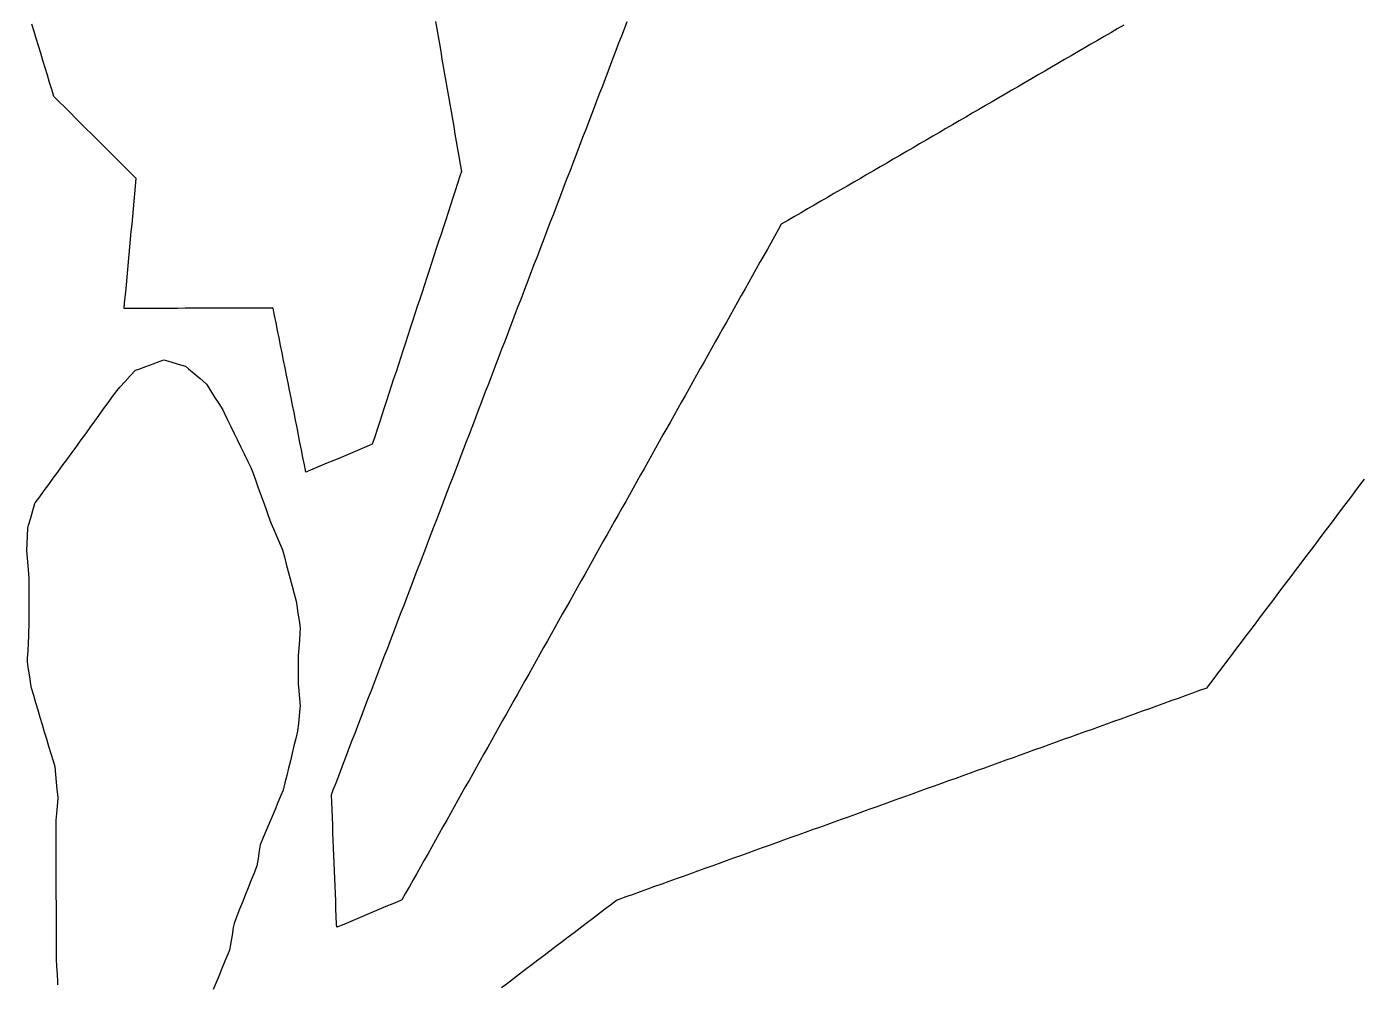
# Model space of a CAD drawing. Header units: millimetres. Extents: x 230 to 3347, y 514 to 5196.
# Drawn here: x 2327.7 to 2503.1, y 4179.4 to 4305.1 of the extents above; entities that cross this region are included whole.
import ezdxf

# ---------------------------------------------------------------- set-up
doc = ezdxf.new("R2010")
doc.units = ezdxf.units.MM
for name, color, linetype in [('ALL_HOLES', 1, 'Continuous'), ('ALL_ISLANDS', 7, 'Continuous'), ('OUTLINE_ISLAND_01', 7, 'Continuous'), ('OUTLINE_ISLAND_01_HOLE_283', 1, 'Continuous')]:
    doc.layers.add(name, color=color, linetype=linetype)

msp = doc.modelspace()

# ---------------------------------------------------------------- linework, layer by layer
at = {"layer": 'ALL_HOLES'}
msp.add_lwpolyline([(2331.8078, 4179.2872), (2331.7857, 4179.6719), (2331.7281, 4180.6702), (2331.6706, 4181.6685), (2331.6131, 4182.6669), (2331.6126, 4182.9109), (2331.6102, 4183.9109), (2331.6078, 4184.9109), (2331.6055, 4185.9109), (2331.6031, 4186.9109), (2331.6007, 4187.9109), (2331.5984, 4188.9109), (2331.596, 4189.9109), (2331.5937, 4190.9109), (2331.5913, 4191.9109), (2331.5889, 4192.9109), (2331.5866, 4193.9109), (2331.5842, 4194.9109), (2331.5818, 4195.9109), (2331.5795, 4196.9109), (2331.5771, 4197.9109), (2331.5747, 4198.9109), (2331.5724, 4199.9109), (2331.57, 4200.9109), (2331.6476, 4201.7598), (2331.7385, 4202.7557), (2331.8295, 4203.7515), (2331.8136, 4203.9132), (2331.716, 4204.9085), (2331.6184, 4205.9037), (2331.5207, 4206.8989), (2331.4231, 4207.8941), (2331.2006, 4208.642), (2330.9155, 4209.6005), (2330.6304, 4210.559), (2330.3453, 4211.5175), (2330.0602, 4212.476), (2329.7751, 4213.4345), (2329.4899, 4214.393), (2329.2048, 4215.3515), (2328.9197, 4216.31), (2328.6346, 4217.2685), (2328.3495, 4218.2269), (2328.2681, 4218.7324), (2328.1092, 4219.7197), (2327.9503, 4220.707), (2327.7914, 4221.6943), (2327.8202, 4222.1585), (2327.8819, 4223.1566), (2327.9436, 4224.1547), (2328.0054, 4225.1528), (2328.0073, 4225.555), (2328.0121, 4226.555), (2328.017, 4227.555), (2328.0218, 4228.5549), (2328.0266, 4229.5549), (2328.0314, 4230.5549), (2328.0363, 4231.5549), (2328.0411, 4232.5549), (2327.9748, 4233.3026), (2327.8866, 4234.2987), (2327.7983, 4235.2948), (2327.71, 4236.2909), (2327.7542, 4237.2491), (2327.8001, 4238.2481), (2327.8461, 4239.247), (2327.9543, 4239.6189), (2328.2336, 4240.5791), (2328.5129, 4241.5393), (2328.7922, 4242.4995), (2328.8374, 4242.5614), (2329.4272, 4243.3689), (2330.0171, 4244.1764), (2330.6069, 4244.9839), (2331.1968, 4245.7914), (2331.7866, 4246.5989), (2332.3765, 4247.4065), (2332.9663, 4248.214), (2333.5562, 4249.0215), (2334.146, 4249.829), (2334.2877, 4250.0253), (2334.8729, 4250.8362), (2335.4581, 4251.6471), (2336.0433, 4252.458), (2336.6285, 4253.2689), (2337.2137, 4254.0798), (2337.7989, 4254.8907), (2338.3841, 4255.7015), (2338.9693, 4256.5124), (2339.5545, 4257.3233), (2339.9459, 4257.7519), (2340.6203, 4258.4903), (2341.2947, 4259.2287), (2341.969, 4259.9671), (2342.4185, 4260.1357), (2343.3548, 4260.487), (2344.2911, 4260.8382), (2345.2274, 4261.1895), (2345.679, 4261.3589), (2346.6368, 4261.0716), (2347.5946, 4260.7842), (2348.5525, 4260.4968), (2348.9282, 4260.1781), (2349.6909, 4259.5314), (2350.4537, 4258.8847), (2351.2164, 4258.238), (2351.2768, 4258.1438), (2351.817, 4257.3023), (2352.3572, 4256.4607), (2352.8974, 4255.6192), (2353.4376, 4254.7776), (2353.6291, 4254.3844), (2354.0671, 4253.4854), (2354.5051, 4252.5864), (2354.943, 4251.6874), (2355.381, 4250.7885), (2355.819, 4249.8895), (2356.2569, 4248.9905), (2356.6949, 4248.0915), (2357.1329, 4247.1925), (2357.3677, 4246.5441), (2357.7081, 4245.6038), (2358.0486, 4244.6636), (2358.3891, 4243.7233), (2358.7296, 4242.7831), (2359.07, 4241.8428), (2359.4105, 4240.9026), (2359.751, 4239.9623), (2360.1003, 4239.1436), (2360.4927, 4238.2238), (2360.8851, 4237.304), (2361.2776, 4236.3842), (2361.5174, 4235.4726), (2361.7719, 4234.5055), (2362.0264, 4233.5384), (2362.2809, 4232.5713), (2362.5353, 4231.6043), (2362.7898, 4230.6372), (2363.0443, 4229.6701), (2363.1352, 4229.0835), (2363.2882, 4228.0953), (2363.4413, 4227.1071), (2363.5944, 4226.1189), (2363.5497, 4225.4943), (2363.4784, 4224.4968), (2363.4071, 4223.4994), (2363.3357, 4222.5019), (2363.332, 4221.7823), (2363.3267, 4220.7823), (2363.3214, 4219.7823), (2363.3162, 4218.7823), (2363.4005, 4217.8738), (2363.4929, 4216.8781), (2363.5853, 4215.8823), (2363.5563, 4215.6017), (2363.4537, 4214.607), (2363.3511, 4213.6123), (2363.2485, 4212.6175), (2363.2444, 4212.6005), (2363.0086, 4211.6286), (2362.7729, 4210.6568), (2362.5371, 4209.685), (2362.3014, 4208.7132), (2362.0656, 4207.7414), (2361.8299, 4206.7696), (2361.5941, 4205.7978), (2361.3584, 4204.8259), (2361.0655, 4204.1326), (2360.6763, 4203.2114), (2360.2872, 4202.2903), (2359.8981, 4201.3691), (2359.5089, 4200.4479), (2359.1198, 4199.5267), (2358.7307, 4198.6055), (2358.3415, 4197.6844), (2358.2143, 4196.8608), (2358.0615, 4195.8725), (2357.9088, 4194.8843), (2357.8685, 4194.7831), (2357.4986, 4193.8541), (2357.1287, 4192.925), (2356.7588, 4191.9959), (2356.3889, 4191.0668), (2356.019, 4190.1378), (2355.6491, 4189.2087), (2355.2792, 4188.2796), (2354.9092, 4187.3506), (2354.8147, 4186.7909), (2354.6481, 4185.8049), (2354.4815, 4184.8188), (2354.3149, 4183.8328), (2354.0918, 4183.2942), (2353.7091, 4182.3704), (2353.3263, 4181.4465), (2352.9436, 4180.5227), (2352.5608, 4179.5988), (2352.1781, 4178.6749)], dxfattribs=at)
at = {"layer": 'ALL_ISLANDS'}
for points in [[(2381.3392, 4305.7678), (2381.51, 4304.7824), (2381.6808, 4303.7971), (2381.8516, 4302.8118), (2382.0224, 4301.8265), (2382.1932, 4300.8412), (2382.3641, 4299.8559), (2382.5349, 4298.8706), (2382.7057, 4297.8853), (2382.8765, 4296.9), (2383.0473, 4295.9147), (2383.2181, 4294.9294), (2383.389, 4293.9441), (2383.5598, 4292.9588), (2383.7306, 4291.9735), (2383.9014, 4290.9882), (2384.0722, 4290.0029), (2384.243, 4289.0176), (2384.4138, 4288.0323), (2384.5847, 4287.047), (2384.7555, 4286.0617), (2384.5542, 4285.4462), (2384.2435, 4284.4957), (2383.9327, 4283.5452), (2383.622, 4282.5947), (2383.3112, 4281.6442), (2383.0005, 4280.6937), (2382.6897, 4279.7433), (2382.379, 4278.7928), (2382.0682, 4277.8423), (2381.7574, 4276.8918), (2381.4467, 4275.9413), (2381.1359, 4274.9908), (2380.8252, 4274.0403), (2380.5144, 4273.0898), (2380.2037, 4272.1393), (2379.8929, 4271.1888), (2379.5822, 4270.2384), (2379.2714, 4269.2879), (2378.9606, 4268.3374), (2378.6499, 4267.3869), (2378.3391, 4266.4364), (2378.0284, 4265.4859), (2377.7176, 4264.5354), (2377.4069, 4263.5849), (2377.0961, 4262.6344), (2376.7854, 4261.6839), (2376.4746, 4260.7335), (2376.1639, 4259.783), (2375.8531, 4258.8325), (2375.5423, 4257.882), (2375.2316, 4256.9315), (2374.9208, 4255.981), (2374.6101, 4255.0305), (2374.2993, 4254.08), (2373.9886, 4253.1295), (2373.6778, 4252.179), (2373.3671, 4251.2286), (2373.0563, 4250.2781), (2372.6287, 4250.0969), (2371.708, 4249.7067), (2370.7872, 4249.3166), (2369.8665, 4248.9264), (2368.9457, 4248.5363), (2368.025, 4248.1461), (2367.1042, 4247.756), (2366.1834, 4247.3658), (2365.2627, 4246.9757), (2364.3419, 4246.5855), (2364.1503, 4247.5467), (2363.9548, 4248.5274), (2363.7592, 4249.5081), (2363.5637, 4250.4888), (2363.3682, 4251.4695), (2363.1727, 4252.4502), (2362.9771, 4253.4309), (2362.7816, 4254.4116), (2362.5861, 4255.3923), (2362.3905, 4256.373), (2362.195, 4257.3536), (2361.9995, 4258.3343), (2361.8039, 4259.315), (2361.6084, 4260.2957), (2361.4129, 4261.2764), (2361.2173, 4262.2571), (2361.0218, 4263.2378), (2360.8263, 4264.2185), (2360.6307, 4265.1992), (2360.4352, 4266.1799), (2360.2397, 4267.1606), (2360.0441, 4268.1413), (2359.493, 4268.1396), (2358.493, 4268.1365), (2357.493, 4268.1334), (2356.493, 4268.1303), (2355.493, 4268.1271), (2354.493, 4268.124), (2353.4931, 4268.1209), (2352.4931, 4268.1178), (2351.4931, 4268.1147), (2350.4931, 4268.1115), (2349.4931, 4268.1084), (2348.4931, 4268.1053), (2347.4931, 4268.1022), (2346.4931, 4268.0991), (2345.4931, 4268.096), (2344.4931, 4268.0928), (2343.4931, 4268.0897), (2342.4931, 4268.0866), (2341.4931, 4268.0835), (2340.4931, 4268.0804), (2340.506, 4268.2188), (2340.5988, 4269.2145), (2340.6915, 4270.2101), (2340.7843, 4271.2058), (2340.8771, 4272.2015), (2340.9698, 4273.1972), (2341.0626, 4274.1929), (2341.1554, 4275.1886), (2341.2481, 4276.1843), (2341.3409, 4277.18), (2341.4336, 4278.1757), (2341.5264, 4279.1713), (2341.6192, 4280.167), (2341.7119, 4281.1627), (2341.8047, 4282.1584), (2341.8975, 4283.1541), (2341.9902, 4284.1498), (2342.083, 4285.1455), (2341.8988, 4285.329), (2341.1906, 4286.035), (2340.4824, 4286.741), (2339.7742, 4287.447), (2339.0659, 4288.153), (2338.3577, 4288.859), (2337.6495, 4289.5649), (2336.9412, 4290.2709), (2336.233, 4290.9769), (2335.5248, 4291.6829), (2334.8166, 4292.3889), (2334.1083, 4293.0948), (2333.4001, 4293.8008), (2332.6919, 4294.5068), (2331.9836, 4295.2128), (2331.2754, 4295.9188), (2331.0006, 4296.8188), (2330.7085, 4297.7752), (2330.4164, 4298.7316), (2330.1243, 4299.688), (2329.8323, 4300.6444), (2329.5402, 4301.6008), (2329.2481, 4302.5572), (2328.9561, 4303.5136), (2328.664, 4304.47), (2328.3719, 4305.4264)], [(2471.6623, 4305.2866), (2470.7979, 4304.7837), (2469.9336, 4304.2809), (2469.0692, 4303.778), (2468.2049, 4303.2751), (2467.3405, 4302.7723), (2466.4761, 4302.2694), (2465.6118, 4301.7665), (2464.7474, 4301.2636), (2463.883, 4300.7608), (2463.0187, 4300.2579), (2462.1543, 4299.755), (2461.29, 4299.2522), (2460.4256, 4298.7493), (2459.5612, 4298.2464), (2458.6969, 4297.7436), (2457.8325, 4297.2407), (2456.9681, 4296.7378), (2456.1038, 4296.235), (2455.2394, 4295.7321), (2454.3751, 4295.2292), (2453.5107, 4294.7263), (2452.6463, 4294.2235), (2451.782, 4293.7206), (2450.9176, 4293.2177), (2450.0532, 4292.7149), (2449.1889, 4292.212), (2448.3245, 4291.7091), (2447.4602, 4291.2063), (2446.5958, 4290.7034), (2445.7314, 4290.2005), (2444.8671, 4289.6976), (2444.0027, 4289.1948), (2443.1383, 4288.6919), (2442.274, 4288.189), (2441.4096, 4287.6862), (2440.5453, 4287.1833), (2439.6809, 4286.6804), (2438.8165, 4286.1776), (2437.9522, 4285.6747), (2437.0878, 4285.1718), (2436.2234, 4284.669), (2435.3591, 4284.1661), (2434.4947, 4283.6632), (2433.6304, 4283.1603), (2432.766, 4282.6575), (2431.9016, 4282.1546), (2431.0373, 4281.6517), (2430.1729, 4281.1489), (2429.3085, 4280.646), (2428.4442, 4280.1431), (2427.5798, 4279.6403), (2426.7155, 4279.1374), (2426.364, 4278.5111), (2425.8746, 4277.639), (2425.3853, 4276.7669), (2424.8959, 4275.8949), (2424.4065, 4275.0228), (2423.9171, 4274.1507), (2423.4278, 4273.2786), (2422.9384, 4272.4066), (2422.449, 4271.5345), (2421.9596, 4270.6624), (2421.4703, 4269.7903), (2420.9809, 4268.9183), (2420.4915, 4268.0462), (2420.0021, 4267.1741), (2419.5128, 4266.3021), (2419.0234, 4265.43), (2418.534, 4264.5579), (2418.0446, 4263.6858), (2417.5553, 4262.8138), (2417.0659, 4261.9417), (2416.5765, 4261.0696), (2416.0871, 4260.1975), (2415.5978, 4259.3255), (2415.1084, 4258.4534), (2414.619, 4257.5813), (2414.1297, 4256.7092), (2413.6403, 4255.8372), (2413.1509, 4254.9651), (2412.6615, 4254.093), (2412.1722, 4253.2209), (2411.6828, 4252.3489), (2411.1934, 4251.4768), (2410.704, 4250.6047), (2410.2147, 4249.7326), (2409.7253, 4248.8606), (2409.2359, 4247.9885), (2408.7465, 4247.1164), (2408.2572, 4246.2444), (2407.7678, 4245.3723), (2407.2784, 4244.5002), (2406.789, 4243.6281), (2406.2997, 4242.7561), (2405.8103, 4241.884), (2405.3209, 4241.0119), (2404.8315, 4240.1398), (2404.3422, 4239.2678), (2403.8528, 4238.3957), (2403.3634, 4237.5236), (2402.874, 4236.6515), (2402.3847, 4235.7795), (2401.8953, 4234.9074), (2401.4059, 4234.0353), (2400.9166, 4233.1632), (2400.4272, 4232.2912), (2399.9378, 4231.4191), (2399.4484, 4230.547), (2398.9591, 4229.6749), (2398.4697, 4228.8029), (2397.9803, 4227.9308), (2397.4909, 4227.0587), (2397.0016, 4226.1867), (2396.5122, 4225.3146), (2396.0228, 4224.4425), (2395.5334, 4223.5704), (2395.0441, 4222.6984), (2394.5547, 4221.8263), (2394.0653, 4220.9542), (2393.5759, 4220.0821), (2393.0866, 4219.2101), (2392.5972, 4218.338), (2392.1078, 4217.4659), (2391.6184, 4216.5938), (2391.1291, 4215.7218), (2390.6397, 4214.8497), (2390.1503, 4213.9776), (2389.6609, 4213.1055), (2389.1716, 4212.2335), (2388.6822, 4211.3614), (2388.1928, 4210.4893), (2387.7034, 4209.6172), (2387.2141, 4208.7452), (2386.7247, 4207.8731), (2386.2353, 4207.001), (2385.746, 4206.129), (2385.2566, 4205.2569), (2384.7672, 4204.3848), (2384.2778, 4203.5127), (2383.7885, 4202.6407), (2383.2991, 4201.7686), (2382.8097, 4200.8965), (2382.3203, 4200.0244), (2381.831, 4199.1524), (2381.3416, 4198.2803), (2380.8522, 4197.4082), (2380.3628, 4196.5361), (2379.8735, 4195.6641), (2379.3841, 4194.792), (2378.8947, 4193.9199), (2378.4053, 4193.0478), (2377.916, 4192.1758), (2377.4266, 4191.3037), (2376.9372, 4190.4316), (2376.6784, 4190.3228), (2375.7565, 4189.9354), (2374.8346, 4189.548), (2373.9127, 4189.1605), (2372.9908, 4188.7731), (2372.0689, 4188.3856), (2371.147, 4187.9982), (2370.2251, 4187.6107), (2369.3033, 4187.2233), (2368.3814, 4186.8358), (2368.3647, 4187.26), (2368.3253, 4188.2592), (2368.286, 4189.2584), (2368.2467, 4190.2577), (2368.2074, 4191.2569), (2368.168, 4192.2561), (2368.1287, 4193.2554), (2368.0894, 4194.2546), (2368.0501, 4195.2538), (2368.0107, 4196.253), (2367.9714, 4197.2523), (2367.9321, 4198.2515), (2367.8928, 4199.2507), (2367.8534, 4200.2499), (2367.8141, 4201.2492), (2367.7748, 4202.2484), (2367.7355, 4203.2476), (2367.6961, 4204.2468), (2367.9321, 4204.8643), (2368.2892, 4205.7984), (2368.6462, 4206.7325), (2369.0032, 4207.6666), (2369.3603, 4208.6006), (2369.7173, 4209.5347), (2370.0743, 4210.4688), (2370.4314, 4211.4029), (2370.7884, 4212.337), (2371.1454, 4213.2711), (2371.5025, 4214.2052), (2371.8595, 4215.1393), (2372.2166, 4216.0734), (2372.5736, 4217.0075), (2372.9306, 4217.9416), (2373.2877, 4218.8757), (2373.6447, 4219.8097), (2374.0017, 4220.7438), (2374.3588, 4221.6779), (2374.7158, 4222.612), (2375.0728, 4223.5461), (2375.4299, 4224.4802), (2375.7869, 4225.4143), (2376.1439, 4226.3484), (2376.501, 4227.2825), (2376.858, 4228.2166), (2377.215, 4229.1507), (2377.5721, 4230.0847), (2377.9291, 4231.0188), (2378.2861, 4231.9529), (2378.6432, 4232.887), (2379.0002, 4233.8211), (2379.3572, 4234.7552), (2379.7143, 4235.6893), (2380.0713, 4236.6234), (2380.4283, 4237.5575), (2380.7854, 4238.4916), (2381.1424, 4239.4257), (2381.4995, 4240.3597), (2381.8565, 4241.2938), (2382.2135, 4242.2279), (2382.5706, 4243.162), (2382.9276, 4244.0961), (2383.2846, 4245.0302), (2383.6417, 4245.9643), (2383.9987, 4246.8984), (2384.3557, 4247.8325), (2384.7128, 4248.7666), (2385.0698, 4249.7007), (2385.4268, 4250.6347), (2385.7839, 4251.5688), (2386.1409, 4252.5029), (2386.4979, 4253.437), (2386.855, 4254.3711), (2387.212, 4255.3052), (2387.569, 4256.2393), (2387.9261, 4257.1734), (2388.2831, 4258.1075), (2388.6401, 4259.0416), (2388.9972, 4259.9757), (2389.3542, 4260.9098), (2389.7113, 4261.8438), (2390.0683, 4262.7779), (2390.4253, 4263.712), (2390.7824, 4264.6461), (2391.1394, 4265.5802), (2391.4964, 4266.5143), (2391.8535, 4267.4484), (2392.2105, 4268.3825), (2392.5675, 4269.3166), (2392.9246, 4270.2507), (2393.2816, 4271.1848), (2393.6386, 4272.1188), (2393.9957, 4273.0529), (2394.3527, 4273.987), (2394.7097, 4274.9211), (2395.0668, 4275.8552), (2395.4238, 4276.7893), (2395.7808, 4277.7234), (2396.1379, 4278.6575), (2396.4949, 4279.5916), (2396.8519, 4280.5257), (2397.209, 4281.4598), (2397.566, 4282.3938), (2397.923, 4283.3279), (2398.2801, 4284.262), (2398.6371, 4285.1961), (2398.9942, 4286.1302), (2399.3512, 4287.0643), (2399.7082, 4287.9984), (2400.0653, 4288.9325), (2400.4223, 4289.8666), (2400.7793, 4290.8007), (2401.1364, 4291.7348), (2401.4934, 4292.6688), (2401.8504, 4293.6029), (2402.2075, 4294.537), (2402.5645, 4295.4711), (2402.9215, 4296.4052), (2403.2786, 4297.3393), (2403.6356, 4298.2734), (2403.9926, 4299.2075), (2404.3497, 4300.1416), (2404.7067, 4301.0757), (2405.0637, 4302.0098), (2405.4208, 4302.9439), (2405.7778, 4303.8779), (2406.1348, 4304.812), (2406.4919, 4305.7461)], [(2389.9862, 4178.9121), (2390.7823, 4179.5172), (2391.5785, 4180.1223), (2392.3747, 4180.7274), (2393.1708, 4181.3324), (2393.967, 4181.9375), (2394.7631, 4182.5426), (2395.5593, 4183.1477), (2396.3554, 4183.7528), (2397.1516, 4184.3579), (2397.9478, 4184.963), (2398.7439, 4185.5681), (2399.5401, 4186.1732), (2400.3362, 4186.7783), (2401.1324, 4187.3834), (2401.9285, 4187.9884), (2402.7247, 4188.5935), (2403.5209, 4189.1986), (2404.317, 4189.8037), (2405.1132, 4190.4088), (2405.427, 4190.5218), (2406.3679, 4190.8604), (2407.3089, 4191.199), (2408.2498, 4191.5376), (2409.1907, 4191.8762), (2410.1316, 4192.2148), (2411.0725, 4192.5535), (2412.0135, 4192.8921), (2412.9544, 4193.2307), (2413.8953, 4193.5693), (2414.8362, 4193.9079), (2415.7772, 4194.2466), (2416.7181, 4194.5852), (2417.659, 4194.9238), (2418.5999, 4195.2624), (2419.5409, 4195.601), (2420.4818, 4195.9397), (2421.4227, 4196.2783), (2422.3636, 4196.6169), (2423.3046, 4196.9555), (2424.2455, 4197.2941), (2425.1864, 4197.6328), (2426.1273, 4197.9714), (2427.0682, 4198.31), (2428.0092, 4198.6486), (2428.9501, 4198.9872), (2429.891, 4199.3259), (2430.8319, 4199.6645), (2431.7729, 4200.0031), (2432.7138, 4200.3417), (2433.6547, 4200.6803), (2434.5956, 4201.019), (2435.5366, 4201.3576), (2436.4775, 4201.6962), (2437.4184, 4202.0348), (2438.3593, 4202.3734), (2439.3002, 4202.7121), (2440.2412, 4203.0507), (2441.1821, 4203.3893), (2442.123, 4203.7279), (2443.0639, 4204.0665), (2444.0049, 4204.4051), (2444.9458, 4204.7438), (2445.8867, 4205.0824), (2446.8276, 4205.421), (2447.7686, 4205.7596), (2448.7095, 4206.0982), (2449.6504, 4206.4369), (2450.5913, 4206.7755), (2451.5323, 4207.1141), (2452.4732, 4207.4527), (2453.4141, 4207.7913), (2454.355, 4208.13), (2455.2959, 4208.4686), (2456.2369, 4208.8072), (2457.1778, 4209.1458), (2458.1187, 4209.4844), (2459.0596, 4209.8231), (2460.0006, 4210.1617), (2460.9415, 4210.5003), (2461.8824, 4210.8389), (2462.8233, 4211.1775), (2463.7643, 4211.5162), (2464.7052, 4211.8548), (2465.6461, 4212.1934), (2466.587, 4212.532), (2467.528, 4212.8706), (2468.4689, 4213.2093), (2469.4098, 4213.5479), (2470.3507, 4213.8865), (2471.2916, 4214.2251), (2472.2326, 4214.5637), (2473.1735, 4214.9024), (2474.1144, 4215.241), (2475.0553, 4215.5796), (2475.9963, 4215.9182), (2476.9372, 4216.2568), (2477.8781, 4216.5954), (2478.819, 4216.9341), (2479.76, 4217.2727), (2480.7009, 4217.6113), (2481.6418, 4217.9499), (2482.5827, 4218.2885), (2482.761, 4218.5249), (2483.3633, 4219.3232), (2483.9656, 4220.1215), (2484.5678, 4220.9198), (2485.1701, 4221.7181), (2485.7724, 4222.5164), (2486.3746, 4223.3147), (2486.9769, 4224.113), (2487.5791, 4224.9113), (2488.1814, 4225.7096), (2488.7837, 4226.5078), (2489.3859, 4227.3061), (2489.9882, 4228.1044), (2490.5905, 4228.9027), (2491.1927, 4229.701), (2491.795, 4230.4993), (2492.3973, 4231.2976), (2492.9995, 4232.0959), (2493.6018, 4232.8942), (2494.2041, 4233.6925), (2494.8063, 4234.4908), (2495.4086, 4235.2891), (2496.0109, 4236.0874), (2496.6131, 4236.8857), (2497.2154, 4237.684), (2497.8176, 4238.4823), (2498.4199, 4239.2806), (2499.0222, 4240.0789), (2499.6244, 4240.8772), (2500.2267, 4241.6755), (2500.829, 4242.4738), (2501.4312, 4243.2721), (2502.0335, 4244.0704), (2502.6358, 4244.8687), (2503.238, 4245.667)]]:
    msp.add_lwpolyline(points, dxfattribs=at)
at = {"layer": 'OUTLINE_ISLAND_01'}
for points in [[(2381.3392, 4305.7678), (2381.51, 4304.7824), (2381.6808, 4303.7971), (2381.8516, 4302.8118), (2382.0224, 4301.8265), (2382.1932, 4300.8412), (2382.3641, 4299.8559), (2382.5349, 4298.8706), (2382.7057, 4297.8853), (2382.8765, 4296.9), (2383.0473, 4295.9147), (2383.2181, 4294.9294), (2383.389, 4293.9441), (2383.5598, 4292.9588), (2383.7306, 4291.9735), (2383.9014, 4290.9882), (2384.0722, 4290.0029), (2384.243, 4289.0176), (2384.4138, 4288.0323), (2384.5847, 4287.047), (2384.7555, 4286.0617), (2384.5542, 4285.4462), (2384.2435, 4284.4957), (2383.9327, 4283.5452), (2383.622, 4282.5947), (2383.3112, 4281.6442), (2383.0005, 4280.6937), (2382.6897, 4279.7433), (2382.379, 4278.7928), (2382.0682, 4277.8423), (2381.7574, 4276.8918), (2381.4467, 4275.9413), (2381.1359, 4274.9908), (2380.8252, 4274.0403), (2380.5144, 4273.0898), (2380.2037, 4272.1393), (2379.8929, 4271.1888), (2379.5822, 4270.2384), (2379.2714, 4269.2879), (2378.9606, 4268.3374), (2378.6499, 4267.3869), (2378.3391, 4266.4364), (2378.0284, 4265.4859), (2377.7176, 4264.5354), (2377.4069, 4263.5849), (2377.0961, 4262.6344), (2376.7854, 4261.6839), (2376.4746, 4260.7335), (2376.1639, 4259.783), (2375.8531, 4258.8325), (2375.5423, 4257.882), (2375.2316, 4256.9315), (2374.9208, 4255.981), (2374.6101, 4255.0305), (2374.2993, 4254.08), (2373.9886, 4253.1295), (2373.6778, 4252.179), (2373.3671, 4251.2286), (2373.0563, 4250.2781), (2372.6287, 4250.0969), (2371.708, 4249.7067), (2370.7872, 4249.3166), (2369.8665, 4248.9264), (2368.9457, 4248.5363), (2368.025, 4248.1461), (2367.1042, 4247.756), (2366.1834, 4247.3658), (2365.2627, 4246.9757), (2364.3419, 4246.5855), (2364.1503, 4247.5467), (2363.9548, 4248.5274), (2363.7592, 4249.5081), (2363.5637, 4250.4888), (2363.3682, 4251.4695), (2363.1727, 4252.4502), (2362.9771, 4253.4309), (2362.7816, 4254.4116), (2362.5861, 4255.3923), (2362.3905, 4256.373), (2362.195, 4257.3536), (2361.9995, 4258.3343), (2361.8039, 4259.315), (2361.6084, 4260.2957), (2361.4129, 4261.2764), (2361.2173, 4262.2571), (2361.0218, 4263.2378), (2360.8263, 4264.2185), (2360.6307, 4265.1992), (2360.4352, 4266.1799), (2360.2397, 4267.1606), (2360.0441, 4268.1413), (2359.493, 4268.1396), (2358.493, 4268.1365), (2357.493, 4268.1334), (2356.493, 4268.1303), (2355.493, 4268.1271), (2354.493, 4268.124), (2353.4931, 4268.1209), (2352.4931, 4268.1178), (2351.4931, 4268.1147), (2350.4931, 4268.1115), (2349.4931, 4268.1084), (2348.4931, 4268.1053), (2347.4931, 4268.1022), (2346.4931, 4268.0991), (2345.4931, 4268.096), (2344.4931, 4268.0928), (2343.4931, 4268.0897), (2342.4931, 4268.0866), (2341.4931, 4268.0835), (2340.4931, 4268.0804), (2340.506, 4268.2188), (2340.5988, 4269.2145), (2340.6915, 4270.2101), (2340.7843, 4271.2058), (2340.8771, 4272.2015), (2340.9698, 4273.1972), (2341.0626, 4274.1929), (2341.1554, 4275.1886), (2341.2481, 4276.1843), (2341.3409, 4277.18), (2341.4336, 4278.1757), (2341.5264, 4279.1713), (2341.6192, 4280.167), (2341.7119, 4281.1627), (2341.8047, 4282.1584), (2341.8975, 4283.1541), (2341.9902, 4284.1498), (2342.083, 4285.1455), (2341.8988, 4285.329), (2341.1906, 4286.035), (2340.4824, 4286.741), (2339.7742, 4287.447), (2339.0659, 4288.153), (2338.3577, 4288.859), (2337.6495, 4289.5649), (2336.9412, 4290.2709), (2336.233, 4290.9769), (2335.5248, 4291.6829), (2334.8166, 4292.3889), (2334.1083, 4293.0948), (2333.4001, 4293.8008), (2332.6919, 4294.5068), (2331.9836, 4295.2128), (2331.2754, 4295.9188), (2331.0006, 4296.8188), (2330.7085, 4297.7752), (2330.4164, 4298.7316), (2330.1243, 4299.688), (2329.8323, 4300.6444), (2329.5402, 4301.6008), (2329.2481, 4302.5572), (2328.9561, 4303.5136), (2328.664, 4304.47), (2328.3719, 4305.4264)], [(2471.6623, 4305.2866), (2470.7979, 4304.7837), (2469.9336, 4304.2809), (2469.0692, 4303.778), (2468.2049, 4303.2751), (2467.3405, 4302.7723), (2466.4761, 4302.2694), (2465.6118, 4301.7665), (2464.7474, 4301.2636), (2463.883, 4300.7608), (2463.0187, 4300.2579), (2462.1543, 4299.755), (2461.29, 4299.2522), (2460.4256, 4298.7493), (2459.5612, 4298.2464), (2458.6969, 4297.7436), (2457.8325, 4297.2407), (2456.9681, 4296.7378), (2456.1038, 4296.235), (2455.2394, 4295.7321), (2454.3751, 4295.2292), (2453.5107, 4294.7263), (2452.6463, 4294.2235), (2451.782, 4293.7206), (2450.9176, 4293.2177), (2450.0532, 4292.7149), (2449.1889, 4292.212), (2448.3245, 4291.7091), (2447.4602, 4291.2063), (2446.5958, 4290.7034), (2445.7314, 4290.2005), (2444.8671, 4289.6976), (2444.0027, 4289.1948), (2443.1383, 4288.6919), (2442.274, 4288.189), (2441.4096, 4287.6862), (2440.5453, 4287.1833), (2439.6809, 4286.6804), (2438.8165, 4286.1776), (2437.9522, 4285.6747), (2437.0878, 4285.1718), (2436.2234, 4284.669), (2435.3591, 4284.1661), (2434.4947, 4283.6632), (2433.6304, 4283.1603), (2432.766, 4282.6575), (2431.9016, 4282.1546), (2431.0373, 4281.6517), (2430.1729, 4281.1489), (2429.3085, 4280.646), (2428.4442, 4280.1431), (2427.5798, 4279.6403), (2426.7155, 4279.1374), (2426.364, 4278.5111), (2425.8746, 4277.639), (2425.3853, 4276.7669), (2424.8959, 4275.8949), (2424.4065, 4275.0228), (2423.9171, 4274.1507), (2423.4278, 4273.2786), (2422.9384, 4272.4066), (2422.449, 4271.5345), (2421.9596, 4270.6624), (2421.4703, 4269.7903), (2420.9809, 4268.9183), (2420.4915, 4268.0462), (2420.0021, 4267.1741), (2419.5128, 4266.3021), (2419.0234, 4265.43), (2418.534, 4264.5579), (2418.0446, 4263.6858), (2417.5553, 4262.8138), (2417.0659, 4261.9417), (2416.5765, 4261.0696), (2416.0871, 4260.1975), (2415.5978, 4259.3255), (2415.1084, 4258.4534), (2414.619, 4257.5813), (2414.1297, 4256.7092), (2413.6403, 4255.8372), (2413.1509, 4254.9651), (2412.6615, 4254.093), (2412.1722, 4253.2209), (2411.6828, 4252.3489), (2411.1934, 4251.4768), (2410.704, 4250.6047), (2410.2147, 4249.7326), (2409.7253, 4248.8606), (2409.2359, 4247.9885), (2408.7465, 4247.1164), (2408.2572, 4246.2444), (2407.7678, 4245.3723), (2407.2784, 4244.5002), (2406.789, 4243.6281), (2406.2997, 4242.7561), (2405.8103, 4241.884), (2405.3209, 4241.0119), (2404.8315, 4240.1398), (2404.3422, 4239.2678), (2403.8528, 4238.3957), (2403.3634, 4237.5236), (2402.874, 4236.6515), (2402.3847, 4235.7795), (2401.8953, 4234.9074), (2401.4059, 4234.0353), (2400.9166, 4233.1632), (2400.4272, 4232.2912), (2399.9378, 4231.4191), (2399.4484, 4230.547), (2398.9591, 4229.6749), (2398.4697, 4228.8029), (2397.9803, 4227.9308), (2397.4909, 4227.0587), (2397.0016, 4226.1867), (2396.5122, 4225.3146), (2396.0228, 4224.4425), (2395.5334, 4223.5704), (2395.0441, 4222.6984), (2394.5547, 4221.8263), (2394.0653, 4220.9542), (2393.5759, 4220.0821), (2393.0866, 4219.2101), (2392.5972, 4218.338), (2392.1078, 4217.4659), (2391.6184, 4216.5938), (2391.1291, 4215.7218), (2390.6397, 4214.8497), (2390.1503, 4213.9776), (2389.6609, 4213.1055), (2389.1716, 4212.2335), (2388.6822, 4211.3614), (2388.1928, 4210.4893), (2387.7034, 4209.6172), (2387.2141, 4208.7452), (2386.7247, 4207.8731), (2386.2353, 4207.001), (2385.746, 4206.129), (2385.2566, 4205.2569), (2384.7672, 4204.3848), (2384.2778, 4203.5127), (2383.7885, 4202.6407), (2383.2991, 4201.7686), (2382.8097, 4200.8965), (2382.3203, 4200.0244), (2381.831, 4199.1524), (2381.3416, 4198.2803), (2380.8522, 4197.4082), (2380.3628, 4196.5361), (2379.8735, 4195.6641), (2379.3841, 4194.792), (2378.8947, 4193.9199), (2378.4053, 4193.0478), (2377.916, 4192.1758), (2377.4266, 4191.3037), (2376.9372, 4190.4316), (2376.6784, 4190.3228), (2375.7565, 4189.9354), (2374.8346, 4189.548), (2373.9127, 4189.1605), (2372.9908, 4188.7731), (2372.0689, 4188.3856), (2371.147, 4187.9982), (2370.2251, 4187.6107), (2369.3033, 4187.2233), (2368.3814, 4186.8358), (2368.3647, 4187.26), (2368.3253, 4188.2592), (2368.286, 4189.2584), (2368.2467, 4190.2577), (2368.2074, 4191.2569), (2368.168, 4192.2561), (2368.1287, 4193.2554), (2368.0894, 4194.2546), (2368.0501, 4195.2538), (2368.0107, 4196.253), (2367.9714, 4197.2523), (2367.9321, 4198.2515), (2367.8928, 4199.2507), (2367.8534, 4200.2499), (2367.8141, 4201.2492), (2367.7748, 4202.2484), (2367.7355, 4203.2476), (2367.6961, 4204.2468), (2367.9321, 4204.8643), (2368.2892, 4205.7984), (2368.6462, 4206.7325), (2369.0032, 4207.6666), (2369.3603, 4208.6006), (2369.7173, 4209.5347), (2370.0743, 4210.4688), (2370.4314, 4211.4029), (2370.7884, 4212.337), (2371.1454, 4213.2711), (2371.5025, 4214.2052), (2371.8595, 4215.1393), (2372.2166, 4216.0734), (2372.5736, 4217.0075), (2372.9306, 4217.9416), (2373.2877, 4218.8757), (2373.6447, 4219.8097), (2374.0017, 4220.7438), (2374.3588, 4221.6779), (2374.7158, 4222.612), (2375.0728, 4223.5461), (2375.4299, 4224.4802), (2375.7869, 4225.4143), (2376.1439, 4226.3484), (2376.501, 4227.2825), (2376.858, 4228.2166), (2377.215, 4229.1507), (2377.5721, 4230.0847), (2377.9291, 4231.0188), (2378.2861, 4231.9529), (2378.6432, 4232.887), (2379.0002, 4233.8211), (2379.3572, 4234.7552), (2379.7143, 4235.6893), (2380.0713, 4236.6234), (2380.4283, 4237.5575), (2380.7854, 4238.4916), (2381.1424, 4239.4257), (2381.4995, 4240.3597), (2381.8565, 4241.2938), (2382.2135, 4242.2279), (2382.5706, 4243.162), (2382.9276, 4244.0961), (2383.2846, 4245.0302), (2383.6417, 4245.9643), (2383.9987, 4246.8984), (2384.3557, 4247.8325), (2384.7128, 4248.7666), (2385.0698, 4249.7007), (2385.4268, 4250.6347), (2385.7839, 4251.5688), (2386.1409, 4252.5029), (2386.4979, 4253.437), (2386.855, 4254.3711), (2387.212, 4255.3052), (2387.569, 4256.2393), (2387.9261, 4257.1734), (2388.2831, 4258.1075), (2388.6401, 4259.0416), (2388.9972, 4259.9757), (2389.3542, 4260.9098), (2389.7113, 4261.8438), (2390.0683, 4262.7779), (2390.4253, 4263.712), (2390.7824, 4264.6461), (2391.1394, 4265.5802), (2391.4964, 4266.5143), (2391.8535, 4267.4484), (2392.2105, 4268.3825), (2392.5675, 4269.3166), (2392.9246, 4270.2507), (2393.2816, 4271.1848), (2393.6386, 4272.1188), (2393.9957, 4273.0529), (2394.3527, 4273.987), (2394.7097, 4274.9211), (2395.0668, 4275.8552), (2395.4238, 4276.7893), (2395.7808, 4277.7234), (2396.1379, 4278.6575), (2396.4949, 4279.5916), (2396.8519, 4280.5257), (2397.209, 4281.4598), (2397.566, 4282.3938), (2397.923, 4283.3279), (2398.2801, 4284.262), (2398.6371, 4285.1961), (2398.9942, 4286.1302), (2399.3512, 4287.0643), (2399.7082, 4287.9984), (2400.0653, 4288.9325), (2400.4223, 4289.8666), (2400.7793, 4290.8007), (2401.1364, 4291.7348), (2401.4934, 4292.6688), (2401.8504, 4293.6029), (2402.2075, 4294.537), (2402.5645, 4295.4711), (2402.9215, 4296.4052), (2403.2786, 4297.3393), (2403.6356, 4298.2734), (2403.9926, 4299.2075), (2404.3497, 4300.1416), (2404.7067, 4301.0757), (2405.0637, 4302.0098), (2405.4208, 4302.9439), (2405.7778, 4303.8779), (2406.1348, 4304.812), (2406.4919, 4305.7461)], [(2389.9862, 4178.9121), (2390.7823, 4179.5172), (2391.5785, 4180.1223), (2392.3747, 4180.7274), (2393.1708, 4181.3324), (2393.967, 4181.9375), (2394.7631, 4182.5426), (2395.5593, 4183.1477), (2396.3554, 4183.7528), (2397.1516, 4184.3579), (2397.9478, 4184.963), (2398.7439, 4185.5681), (2399.5401, 4186.1732), (2400.3362, 4186.7783), (2401.1324, 4187.3834), (2401.9285, 4187.9884), (2402.7247, 4188.5935), (2403.5209, 4189.1986), (2404.317, 4189.8037), (2405.1132, 4190.4088), (2405.427, 4190.5218), (2406.3679, 4190.8604), (2407.3089, 4191.199), (2408.2498, 4191.5376), (2409.1907, 4191.8762), (2410.1316, 4192.2148), (2411.0725, 4192.5535), (2412.0135, 4192.8921), (2412.9544, 4193.2307), (2413.8953, 4193.5693), (2414.8362, 4193.9079), (2415.7772, 4194.2466), (2416.7181, 4194.5852), (2417.659, 4194.9238), (2418.5999, 4195.2624), (2419.5409, 4195.601), (2420.4818, 4195.9397), (2421.4227, 4196.2783), (2422.3636, 4196.6169), (2423.3046, 4196.9555), (2424.2455, 4197.2941), (2425.1864, 4197.6328), (2426.1273, 4197.9714), (2427.0682, 4198.31), (2428.0092, 4198.6486), (2428.9501, 4198.9872), (2429.891, 4199.3259), (2430.8319, 4199.6645), (2431.7729, 4200.0031), (2432.7138, 4200.3417), (2433.6547, 4200.6803), (2434.5956, 4201.019), (2435.5366, 4201.3576), (2436.4775, 4201.6962), (2437.4184, 4202.0348), (2438.3593, 4202.3734), (2439.3002, 4202.7121), (2440.2412, 4203.0507), (2441.1821, 4203.3893), (2442.123, 4203.7279), (2443.0639, 4204.0665), (2444.0049, 4204.4051), (2444.9458, 4204.7438), (2445.8867, 4205.0824), (2446.8276, 4205.421), (2447.7686, 4205.7596), (2448.7095, 4206.0982), (2449.6504, 4206.4369), (2450.5913, 4206.7755), (2451.5323, 4207.1141), (2452.4732, 4207.4527), (2453.4141, 4207.7913), (2454.355, 4208.13), (2455.2959, 4208.4686), (2456.2369, 4208.8072), (2457.1778, 4209.1458), (2458.1187, 4209.4844), (2459.0596, 4209.8231), (2460.0006, 4210.1617), (2460.9415, 4210.5003), (2461.8824, 4210.8389), (2462.8233, 4211.1775), (2463.7643, 4211.5162), (2464.7052, 4211.8548), (2465.6461, 4212.1934), (2466.587, 4212.532), (2467.528, 4212.8706), (2468.4689, 4213.2093), (2469.4098, 4213.5479), (2470.3507, 4213.8865), (2471.2916, 4214.2251), (2472.2326, 4214.5637), (2473.1735, 4214.9024), (2474.1144, 4215.241), (2475.0553, 4215.5796), (2475.9963, 4215.9182), (2476.9372, 4216.2568), (2477.8781, 4216.5954), (2478.819, 4216.9341), (2479.76, 4217.2727), (2480.7009, 4217.6113), (2481.6418, 4217.9499), (2482.5827, 4218.2885), (2482.761, 4218.5249), (2483.3633, 4219.3232), (2483.9656, 4220.1215), (2484.5678, 4220.9198), (2485.1701, 4221.7181), (2485.7724, 4222.5164), (2486.3746, 4223.3147), (2486.9769, 4224.113), (2487.5791, 4224.9113), (2488.1814, 4225.7096), (2488.7837, 4226.5078), (2489.3859, 4227.3061), (2489.9882, 4228.1044), (2490.5905, 4228.9027), (2491.1927, 4229.701), (2491.795, 4230.4993), (2492.3973, 4231.2976), (2492.9995, 4232.0959), (2493.6018, 4232.8942), (2494.2041, 4233.6925), (2494.8063, 4234.4908), (2495.4086, 4235.2891), (2496.0109, 4236.0874), (2496.6131, 4236.8857), (2497.2154, 4237.684), (2497.8176, 4238.4823), (2498.4199, 4239.2806), (2499.0222, 4240.0789), (2499.6244, 4240.8772), (2500.2267, 4241.6755), (2500.829, 4242.4738), (2501.4312, 4243.2721), (2502.0335, 4244.0704), (2502.6358, 4244.8687), (2503.238, 4245.667)]]:
    msp.add_lwpolyline(points, dxfattribs=at)
at = {"layer": 'OUTLINE_ISLAND_01_HOLE_283'}
msp.add_lwpolyline([(2331.8078, 4179.2872), (2331.7857, 4179.6719), (2331.7281, 4180.6702), (2331.6706, 4181.6685), (2331.6131, 4182.6669), (2331.6126, 4182.9109), (2331.6102, 4183.9109), (2331.6078, 4184.9109), (2331.6055, 4185.9109), (2331.6031, 4186.9109), (2331.6007, 4187.9109), (2331.5984, 4188.9109), (2331.596, 4189.9109), (2331.5937, 4190.9109), (2331.5913, 4191.9109), (2331.5889, 4192.9109), (2331.5866, 4193.9109), (2331.5842, 4194.9109), (2331.5818, 4195.9109), (2331.5795, 4196.9109), (2331.5771, 4197.9109), (2331.5747, 4198.9109), (2331.5724, 4199.9109), (2331.57, 4200.9109), (2331.6476, 4201.7598), (2331.7385, 4202.7557), (2331.8295, 4203.7515), (2331.8136, 4203.9132), (2331.716, 4204.9085), (2331.6184, 4205.9037), (2331.5207, 4206.8989), (2331.4231, 4207.8941), (2331.2006, 4208.642), (2330.9155, 4209.6005), (2330.6304, 4210.559), (2330.3453, 4211.5175), (2330.0602, 4212.476), (2329.7751, 4213.4345), (2329.4899, 4214.393), (2329.2048, 4215.3515), (2328.9197, 4216.31), (2328.6346, 4217.2685), (2328.3495, 4218.2269), (2328.2681, 4218.7324), (2328.1092, 4219.7197), (2327.9503, 4220.707), (2327.7914, 4221.6943), (2327.8202, 4222.1585), (2327.8819, 4223.1566), (2327.9436, 4224.1547), (2328.0054, 4225.1528), (2328.0073, 4225.555), (2328.0121, 4226.555), (2328.017, 4227.555), (2328.0218, 4228.5549), (2328.0266, 4229.5549), (2328.0314, 4230.5549), (2328.0363, 4231.5549), (2328.0411, 4232.5549), (2327.9748, 4233.3026), (2327.8866, 4234.2987), (2327.7983, 4235.2948), (2327.71, 4236.2909), (2327.7542, 4237.2491), (2327.8001, 4238.2481), (2327.8461, 4239.247), (2327.9543, 4239.6189), (2328.2336, 4240.5791), (2328.5129, 4241.5393), (2328.7922, 4242.4995), (2328.8374, 4242.5614), (2329.4272, 4243.3689), (2330.0171, 4244.1764), (2330.6069, 4244.9839), (2331.1968, 4245.7914), (2331.7866, 4246.5989), (2332.3765, 4247.4065), (2332.9663, 4248.214), (2333.5562, 4249.0215), (2334.146, 4249.829), (2334.2877, 4250.0253), (2334.8729, 4250.8362), (2335.4581, 4251.6471), (2336.0433, 4252.458), (2336.6285, 4253.2689), (2337.2137, 4254.0798), (2337.7989, 4254.8907), (2338.3841, 4255.7015), (2338.9693, 4256.5124), (2339.5545, 4257.3233), (2339.9459, 4257.7519), (2340.6203, 4258.4903), (2341.2947, 4259.2287), (2341.969, 4259.9671), (2342.4185, 4260.1357), (2343.3548, 4260.487), (2344.2911, 4260.8382), (2345.2274, 4261.1895), (2345.679, 4261.3589), (2346.6368, 4261.0716), (2347.5946, 4260.7842), (2348.5525, 4260.4968), (2348.9282, 4260.1781), (2349.6909, 4259.5314), (2350.4537, 4258.8847), (2351.2164, 4258.238), (2351.2768, 4258.1438), (2351.817, 4257.3023), (2352.3572, 4256.4607), (2352.8974, 4255.6192), (2353.4376, 4254.7776), (2353.6291, 4254.3844), (2354.0671, 4253.4854), (2354.5051, 4252.5864), (2354.943, 4251.6874), (2355.381, 4250.7885), (2355.819, 4249.8895), (2356.2569, 4248.9905), (2356.6949, 4248.0915), (2357.1329, 4247.1925), (2357.3677, 4246.5441), (2357.7081, 4245.6038), (2358.0486, 4244.6636), (2358.3891, 4243.7233), (2358.7296, 4242.7831), (2359.07, 4241.8428), (2359.4105, 4240.9026), (2359.751, 4239.9623), (2360.1003, 4239.1436), (2360.4927, 4238.2238), (2360.8851, 4237.304), (2361.2776, 4236.3842), (2361.5174, 4235.4726), (2361.7719, 4234.5055), (2362.0264, 4233.5384), (2362.2809, 4232.5713), (2362.5353, 4231.6043), (2362.7898, 4230.6372), (2363.0443, 4229.6701), (2363.1352, 4229.0835), (2363.2882, 4228.0953), (2363.4413, 4227.1071), (2363.5944, 4226.1189), (2363.5497, 4225.4943), (2363.4784, 4224.4968), (2363.4071, 4223.4994), (2363.3357, 4222.5019), (2363.332, 4221.7823), (2363.3267, 4220.7823), (2363.3214, 4219.7823), (2363.3162, 4218.7823), (2363.4005, 4217.8738), (2363.4929, 4216.8781), (2363.5853, 4215.8823), (2363.5563, 4215.6017), (2363.4537, 4214.607), (2363.3511, 4213.6123), (2363.2485, 4212.6175), (2363.2444, 4212.6005), (2363.0086, 4211.6286), (2362.7729, 4210.6568), (2362.5371, 4209.685), (2362.3014, 4208.7132), (2362.0656, 4207.7414), (2361.8299, 4206.7696), (2361.5941, 4205.7978), (2361.3584, 4204.8259), (2361.0655, 4204.1326), (2360.6763, 4203.2114), (2360.2872, 4202.2903), (2359.8981, 4201.3691), (2359.5089, 4200.4479), (2359.1198, 4199.5267), (2358.7307, 4198.6055), (2358.3415, 4197.6844), (2358.2143, 4196.8608), (2358.0615, 4195.8725), (2357.9088, 4194.8843), (2357.8685, 4194.7831), (2357.4986, 4193.8541), (2357.1287, 4192.925), (2356.7588, 4191.9959), (2356.3889, 4191.0668), (2356.019, 4190.1378), (2355.6491, 4189.2087), (2355.2792, 4188.2796), (2354.9092, 4187.3506), (2354.8147, 4186.7909), (2354.6481, 4185.8049), (2354.4815, 4184.8188), (2354.3149, 4183.8328), (2354.0918, 4183.2942), (2353.7091, 4182.3704), (2353.3263, 4181.4465), (2352.9436, 4180.5227), (2352.5608, 4179.5988), (2352.1781, 4178.6749)], dxfattribs=at)

doc.saveas('drawing.dxf')
